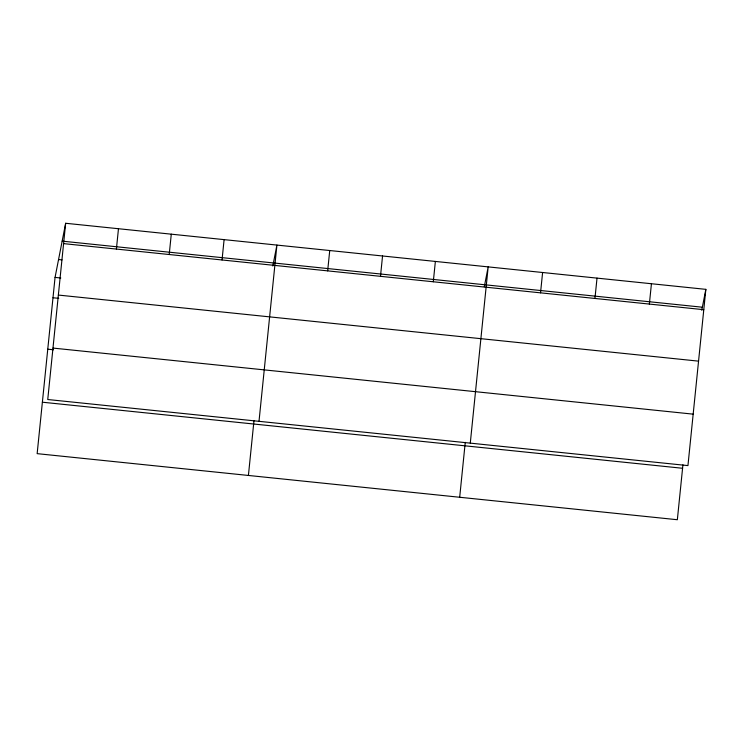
<?xml version="1.0" encoding="UTF-8"?>
<svg xmlns="http://www.w3.org/2000/svg" width="743" height="743" viewBox="0 0 743 743"><rect width="100%" height="100%" fill="white"/><g stroke="black" fill="none" stroke-linecap="round" stroke-linejoin="round"><path stroke-width="1.11" d="M65.653 223.272L47.747 399.52L687.944 465.601L705.85 289.352L65.653 223.272L55.056 277.399L37.15 453.648L677.347 519.729L682.928 464.821M116.4 249.072L118.471 228.723M169.218 254.524L171.28 234.175M222.036 259.976L224.098 239.627M248.413 475.455L253.995 420.547M259.01 421.327L276.916 245.079L272.82 266.013M327.663 270.87L329.734 250.53M380.481 276.322L382.552 255.982M433.299 281.773L435.37 261.434M459.685 497.262L465.257 442.354M470.282 443.134L488.179 266.886L484.287 286.789M540.533 292.844L542.604 272.505M594.948 298.463L597.019 278.114M649.363 304.073L651.435 283.733M701.754 310.277L705.85 289.352M62.152 241.141L702.349 307.212M63.582 243.62L703.788 309.692M58.548 259.539L61.994 259.892M55.056 277.399L60.796 277.993M58.363 295.064L698.559 361.144M52.985 297.748L58.725 298.333M52.976 348.077L693.173 414.148M47.756 349.191L53.505 349.786M42.379 402.204L682.576 468.276"/></g></svg>
